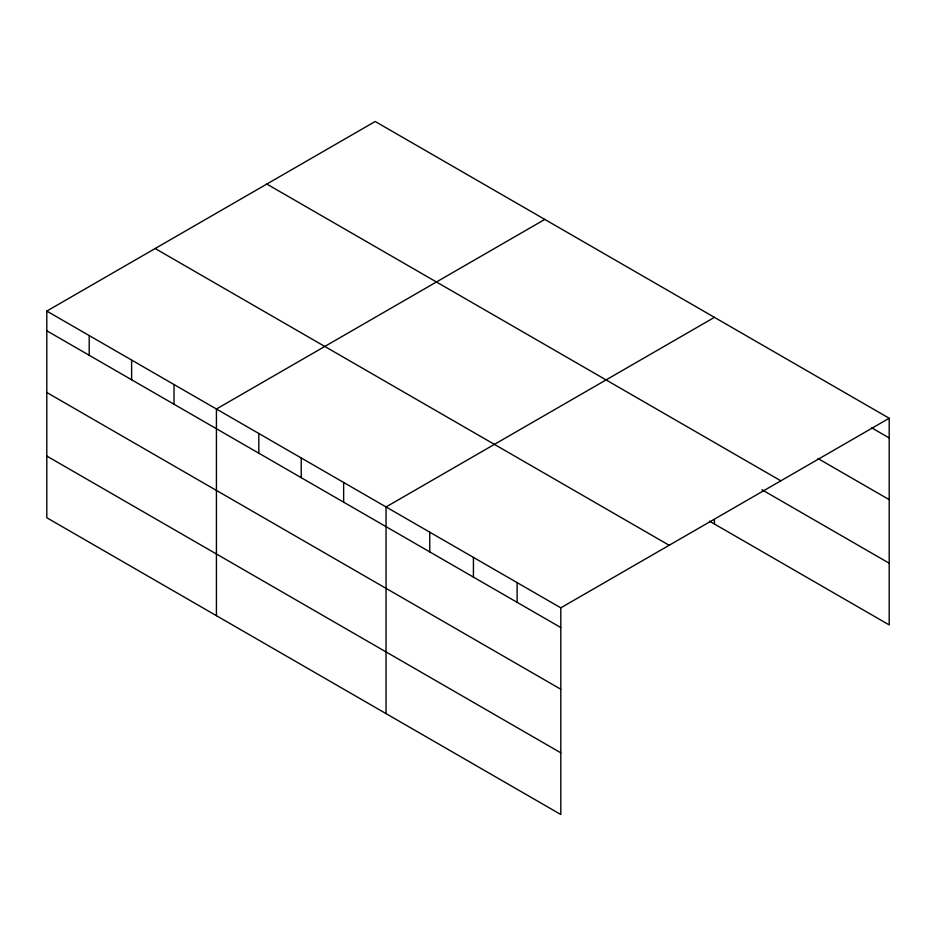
<?xml version="1.0" encoding="UTF-8"?>
<svg xmlns="http://www.w3.org/2000/svg" width="936" height="936" viewBox="0 0 936 936"><rect width="100%" height="100%" fill="white"/><g stroke="black" fill="none" stroke-linecap="round" stroke-linejoin="round"><path stroke-width="1.4" d="M46.8 311.08L560.804 607.838L560.804 814.507L46.8 517.748L46.8 311.08L375.196 121.493L889.2 418.252L889.2 624.92L709.453 521.141M544.81 219.422L216.427 409.009L216.427 615.677M714.437 317.351L386.041 506.949L386.041 713.618M560.804 607.838L889.2 418.252M871.72 427.869L889.2 437.954M818.041 458.57L889.2 499.648M266.818 184.053L780.835 480.811M761.869 489.703L889.2 563.215M155.165 248.52L669.182 545.279M46.8 330.794L560.804 627.553M46.8 392.488L560.804 689.247M46.8 456.054L560.804 752.813M714.437 519.714L714.437 524.02M517.117 582.613L517.117 602.328M473.429 557.388L473.429 577.102M429.741 532.174L429.741 551.877M343.641 482.461L343.641 502.164M301.24 457.973L301.24 477.688M258.827 433.497L258.827 453.2M174.014 384.532L174.014 404.235M131.613 360.044L131.613 379.759M89.201 335.568L89.201 355.27"/></g></svg>
